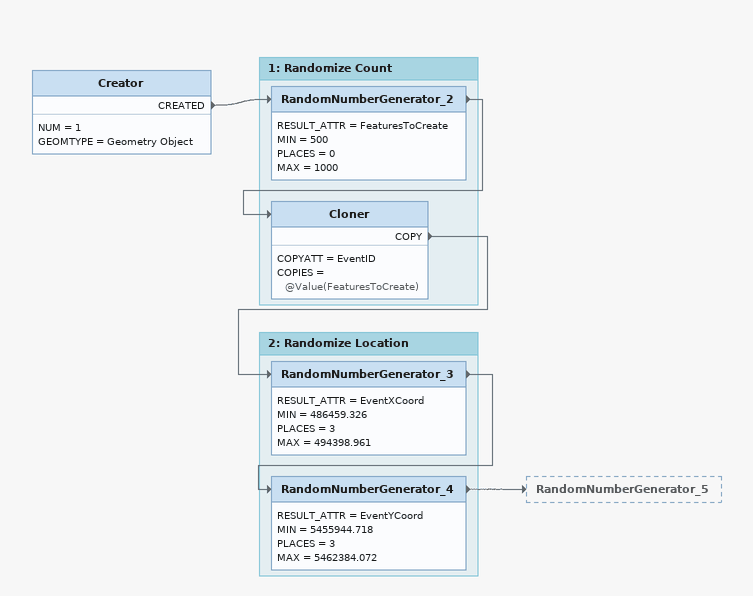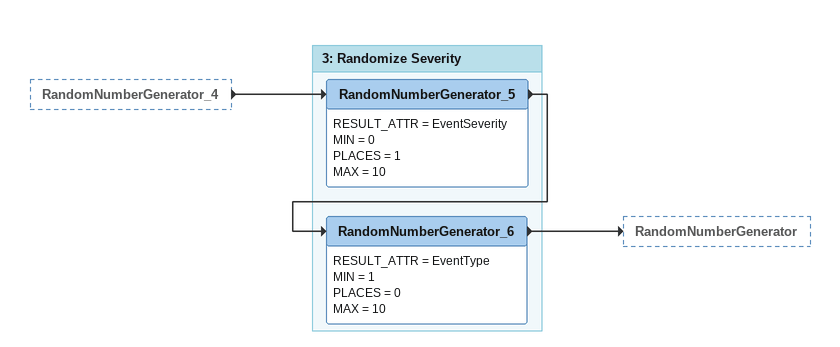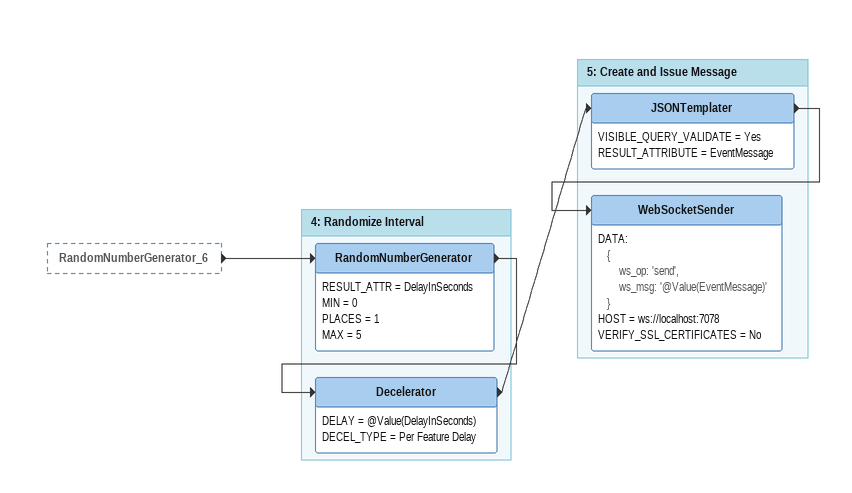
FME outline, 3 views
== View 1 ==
Creator
    NUM = 1
    GEOMTYPE = Geometry Object
    CREATED -> RandomNumberGenerator_2

Bookmark: 1: Randomize Count
RandomNumberGenerator_2
    RESULT_ATTR = FeaturesToCreate
    MIN = 500
    PLACES = 0
    MAX = 1000
    -> Cloner
Cloner
    COPYATT = EventID
    COPIES = @Value(FeaturesToCreate)
    COPY -> RandomNumberGenerator_3

Bookmark: 2: Randomize Location
RandomNumberGenerator_3
    RESULT_ATTR = EventXCoord
    MIN = 486459.326
    PLACES = 3
    MAX = 494398.961
    -> RandomNumberGenerator_4
RandomNumberGenerator_4
    RESULT_ATTR = EventYCoord
    MIN = 5455944.718
    PLACES = 3
    MAX = 5462384.072
    -> RandomNumberGenerator_5

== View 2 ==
RandomNumberGenerator_4 [outside]
    -> RandomNumberGenerator_5

Bookmark: 3: Randomize Severity
RandomNumberGenerator_5
    RESULT_ATTR = EventSeverity
    MIN = 0
    PLACES = 1
    MAX = 10
    -> RandomNumberGenerator_6
RandomNumberGenerator_6
    RESULT_ATTR = EventType
    MIN = 1
    PLACES = 0
    MAX = 10
    -> RandomNumberGenerator

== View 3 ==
RandomNumberGenerator_6 [outside]
    -> RandomNumberGenerator

Bookmark: 4: Randomize Interval
RandomNumberGenerator
    RESULT_ATTR = DelayInSeconds
    MIN = 0
    PLACES = 1
    MAX = 5
    -> Decelerator
Decelerator
    DELAY = @Value(DelayInSeconds)
    DECEL_TYPE = Per Feature Delay
    -> JSONTemplater

Bookmark: 5: Create and Issue Message
JSONTemplater
    VISIBLE_QUERY_VALIDATE = Yes
    RESULT_ATTRIBUTE = EventMessage
    -> WebSocketSender
WebSocketSender
    DATA:
      {
          ws_op: 'send',
          ws_msg: '@Value(EventMessage)'
      }
    HOST = ws://localhost:7078
    VERIFY_SSL_CERTIFICATES = No
